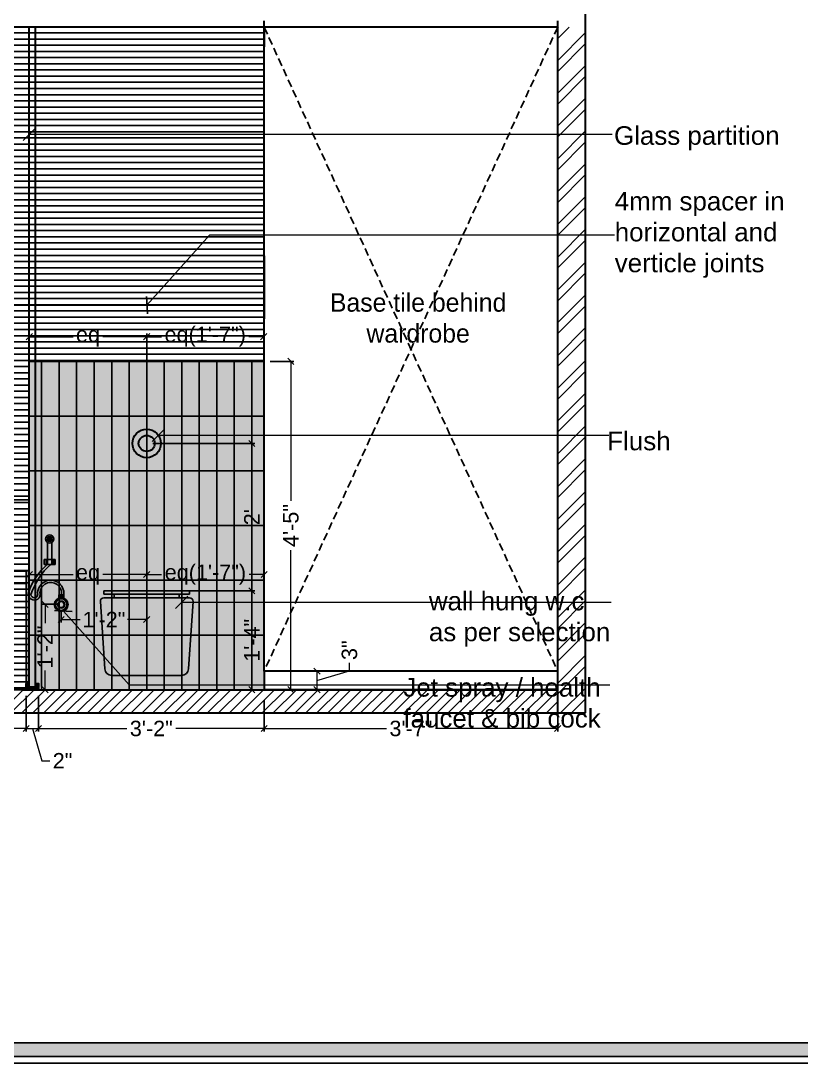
# Model space of a CAD drawing. Header units: millimetres. Extents: x 56222 to 3066687, y -650199 to -121287.
# Drawn here: x 149586.1 to 149712.4, y -182696.7 to -182528.1 of the extents above; entities that cross this region are included whole.
import ezdxf

# ---------------------------------------------------------------- set-up
doc = ezdxf.new("R2010")
doc.units = ezdxf.units.MM
doc.header["$MEASUREMENT"] = 0
doc.header["$PDMODE"] = 35
doc.linetypes.add('DASHED2', pattern=[0.375, 0.25, -0.125])
doc.layers.get('Defpoints').update_dxf_attribs({"color": 220})
for name, color, linetype, lineweight in [('dim05', 1, 'Continuous', 13), ('ELEC.', 5, 'Continuous', 20), ('FUR', 250, 'Continuous', 0), ('FURNITURE', 32, 'Continuous', 9), ('HACHA', 253, 'Continuous', 5), ('LABALLING', 1, 'Continuous', 25), ('NAME PLATE', 7, 'Continuous', 25), ('wall', 7, 'Continuous', 30), ('XX~SLAB ( BEAM )~ ( DIM )', 7, 'Continuous', 9)]:
    doc.layers.add(name, color=color, linetype=linetype, lineweight=lineweight)
doc.layers.add('hatch', color=253, linetype='Continuous', lineweight=0, transparency=0.4)
doc.layers.add('SANIT', color=232, linetype='Continuous')
doc.styles.add('Aerial', font='arial.ttf')
doc.styles.add('Arial', font='arial.ttf')
doc.styles.add('DATE', font='swissc.ttf', dxfattribs={"height": 6.75})
doc.styles.get("Standard").update_dxf_attribs({"font": 'arial.ttf', "height": 6})
doc.dimstyles.new('ISO-25', dxfattribs={"dimtxt": 2.5, "dimasz": 1, "dimexe": 0.5, "dimexo": 1, "dimtad": 0, "dimdec": 1, "dimlunit": 4, "dimtxsty": 'Standard', "dimblk": 'OBLIQUE', "dimcen": 2.5, "dimclrd": 1, "dimclre": 1, "dimclrt": 5, "dimadec": 0, "dimazin": 0, "dimtfac": 1, "dimtdec": 1, "dimtmove": 0, "dimatfit": 3, "dimfxl": 1, "dimlwd": -1, "dimarcsym": 0})
doc.dimstyles.new('NEW ', dxfattribs={"dimtxt": 3, "dimasz": 2, "dimexe": 1, "dimexo": 1, "dimgap": 0.089996, "dimtad": 0, "dimtoh": 1, "dimzin": 3, "dimdsep": 46, "dimlunit": 4, "dimtxsty": 'Aerial', "dimblk": 'OBLIQUE', "dimcen": 0.089996, "dimdle": 1, "dimclrd": 252, "dimclre": 252, "dimclrt": 7, "dimadec": 0, "dimazin": 1, "dimtfac": 1, "dimtdec": 0, "dimtofl": 0, "dimtmove": 1, "dimatfit": 3, "dimldrblk": 'OBLIQUE', "dimfxl": 1, "dimtolj": 1, "dimtzin": 0, "dimlwd": 5, "dimlwe": 5, "dimarcsym": 0})
pattern_1 = [(0, (-4547.0359, -187.0168), (0, 1), [])]

# ---------------------------------------------------------------- blocks, each defined once
blk = doc.blocks.new('sda sdasd')
at = {"ltscale": 0.25, "true_color": 0xffffff}
h = blk.add_hatch(color=7, dxfattribs=at)
h.dxf.hatch_style = 1
h.paths.add_polyline_path([(46521.76, -32072.17, 0.433848), (46521.2, -32071.58), (46507.32, -32071.58, 0.433848), (46506.76, -32072.17), (46507.49, -32083.1, 0.394848), (46508.6, -32084.15), (46519.92, -32084.15, 0.394848), (46521.03, -32083.1)])
h.paths.add_polyline_path([(46521.2, -32070.46), (46507.32, -32070.46), (46507.32, -32071.02), (46521.2, -32071.02)])
h.paths.add_polyline_path([(46519.53, -32071.02), (46508.99, -32071.02), (46508.99, -32071.58), (46519.53, -32071.58)])
at = {"layer": 'SANIT'}
for p, q in [((46507.32, -32070.46), (46507.32, -32071.02)), ((46507.32, -32070.46), (46521.2, -32070.46)), ((46507.32, -32071.02), (46521.2, -32071.02)), ((46507.32, -32071.58), (46521.2, -32071.58)), ((46508.99, -32071.02), (46508.99, -32071.58)), ((46519.53, -32071.02), (46519.53, -32071.58)), ((46521.2, -32070.46), (46521.2, -32071.02)), ((46506.76, -32072.17), (46507.49, -32083.1)), ((46521.76, -32072.17), (46521.03, -32083.1)), ((46508.6, -32084.15), (46519.92, -32084.15))]:
    blk.add_line(p, q, dxfattribs=at)
for centre, radius, start, end in [((46507.32, -32072.14), 0.558, 90, 183.8141), ((46521.2, -32072.14), 0.558, 356.1859, 90), ((46508.6, -32083.03), 1.12, 183.8141, 270), ((46519.92, -32083.03), 1.12, 270, 356.1859)]:
    blk.add_arc(centre, radius, start, end, dxfattribs=at)
blk = doc.blocks.new('_Oblique')
at = {"layer": 'wall', "color": 0, "lineweight": -2}
blk.add_line((-0.5, -0.5), (0.5, 0.5), dxfattribs=at)
blk = doc.blocks.new('*D678')
at = {"layer": 'Defpoints', "color": 0, "lineweight": 25, "transparency": 16777216}
for p in [(149612.14, -182620.32), (149612.82, -182636.32), (149623.48, -182636.32)]:
    blk.add_point(p, dxfattribs=at)
at = {"layer": 'dim05', "color": 1, "linetype": 'Continuous', "lineweight": -2, "transparency": 16777216}
for p, q in [((149613.14, -182620.32), (149623.98, -182620.32)), ((149613.82, -182636.32), (149623.98, -182636.32))]:
    blk.add_line(p, q, dxfattribs=at)
at = {"layer": 'dim05', "color": 1, "linetype": 'Continuous', "transparency": 16777216}
for p, q in [((149623.48, -182620.32), (149623.48, -182624.49)), ((149623.48, -182636.32), (149623.48, -182632.15))]:
    blk.add_line(p, q, dxfattribs=at)
at = {"layer": 'dim05', "color": 1, "transparency": 16777216}
for p, rotation in [((149623.48, -182620.32), 90), ((149623.48, -182636.32), 270)]:
    blk.add_blockref('_Oblique', p, dxfattribs=dict(at, rotation=rotation))
at = {"layer": 'dim05', "color": 5, "lineweight": 25, "transparency": 16777216, "insert": (149623.48, -182628.32), "char_height": 2.5, "attachment_point": 5, "rotation": 90, "style": 'Arial'}
blk.add_mtext('1\'-4"', dxfattribs=at)
blk = doc.blocks.new('*D679')
at = {"layer": 'Defpoints', "color": 0, "lineweight": 25, "transparency": 16777216}
for p in [(149606.47, -182596.46), (149623.48, -182596.46), (149610.17, -182620.32, 0)]:
    blk.add_point(p, dxfattribs=at)
at = {"layer": 'dim05', "color": 1, "linetype": 'Continuous', "lineweight": -2, "transparency": 16777216}
for p, q in [((149607.47, -182596.46), (149623.98, -182596.46)), ((149611.17, -182620.32), (149623.98, -182620.32))]:
    blk.add_line(p, q, dxfattribs=at)
at = {"layer": 'dim05', "color": 1, "linetype": 'Continuous', "transparency": 16777216}
for p, q in [((149623.48, -182596.46), (149623.48, -182606.59)), ((149623.48, -182620.32), (149623.48, -182610.18))]:
    blk.add_line(p, q, dxfattribs=at)
at = {"layer": 'dim05', "color": 1, "transparency": 16777216}
for p, rotation in [((149623.48, -182596.46), 90), ((149623.48, -182620.32), 270)]:
    blk.add_blockref('_Oblique', p, dxfattribs=dict(at, rotation=rotation))
at = {"layer": 'dim05', "color": 5, "lineweight": 25, "transparency": 16777216, "insert": (149623.48, -182608.39), "char_height": 2.5, "attachment_point": 5, "rotation": 90, "style": 'Arial'}
blk.add_mtext("2'", dxfattribs=at)
blk = doc.blocks.new('HANDSPRAY')
at = {"layer": 'SANIT'}
h = blk.add_hatch(dxfattribs=at)
h.set_pattern_fill('DOTS', color=256, scale=100, angle=270, style=0)
h.set_pattern_definition([(90, (24140.49514, 35168.0262), (0.2395833333, 0.1197916667), [0, -0.2395833333])])
h.paths.add_polyline_path([(20863.85, 3019.23, -1), (20863.05, 3019.23, -1)])
for p, q in [((20863.11, 3015.12), (20863.11, 3018.66)), ((20863.79, 3015.12), (20863.79, 3018.66)), ((20862.56, 3015.89), (20862.86, 3015.89)), ((20862.56, 3015.89), (20862.56, 3015.12)), ((20862.56, 3015.12), (20864.33, 3015.12)), ((20862.86, 3015.89), (20862.86, 3015.12)), ((20864.04, 3015.89), (20864.33, 3015.89)), ((20864.04, 3015.89), (20864.04, 3015.12)), ((20864.33, 3015.89), (20864.33, 3015.12)), ((20864.94, 3010.18), (20865.73, 3010.18)), ((20864.94, 3009.63), (20864.94, 3010.18)), ((20865.05, 3010.18), (20865.05, 3009.68)), ((20865.17, 3009.53), (20865.17, 3009.52)), ((20865.21, 3010.18), (20865.21, 3009.71)), ((20865.47, 3010.18), (20865.47, 3009.7)), ((20865.5, 3009.53), (20865.5, 3009.51)), ((20865.63, 3010.18), (20865.63, 3009.66)), ((20865.73, 3009.63), (20865.73, 3010.18))]:
    blk.add_line(p, q, dxfattribs=at)
blk.add_lwpolyline([(20862.86, 3015.89), (20864.33, 3015.89)], dxfattribs=at)
for centre, radius in [((20863.45, 3019.23), 0.663), ((20863.45, 3019.23), 0.398), ((20865.31, 3008.61), 1.11), ((20865.31, 3008.61), 0.929), ((20865.31, 3008.61), 0.575), ((20865.31, 3008.61), 0.486)]:
    blk.add_circle(centre, radius, dxfattribs=at)
for centre, radius, start, end in [((20869.69, 3007.47), 10.13, 130.9639, 162.7048), ((20871.18, 3006.67), 11.34, 131.8666, 161.6382), ((20863.62, 3010.44), 2.12, 353.1553, 184.7321), ((20863.62, 3010.44), 1.75, 353.1553, 176.3727), ((20860.95, 3010.28), 0.955, 168.0925, 16.222), ((20860.96, 3010.27), 0.543, 182.6562, 359.3006)]:
    blk.add_arc(centre, radius, start, end, dxfattribs=at)
blk = doc.blocks.new('*D680')
at = {"layer": 'Defpoints', "color": 0, "lineweight": 25, "transparency": 16777216}
for p in [(149587.47, -182617.68), (149587.47, -182620.32), (149606.47, -182620.32, 0)]:
    blk.add_point(p, dxfattribs=at)
at = {"layer": 'dim05', "color": 1, "linetype": 'Continuous', "lineweight": -2, "transparency": 16777216}
for p, q in [((149587.47, -182619.32), (149587.47, -182617.18)), ((149606.47, -182619.32), (149606.47, -182617.18))]:
    blk.add_line(p, q, dxfattribs=at)
at = {"layer": 'dim05', "color": 1, "linetype": 'Continuous', "transparency": 16777216}
for p, q in [((149587.47, -182617.68), (149594.59, -182617.68)), ((149606.47, -182617.68), (149599.35, -182617.68))]:
    blk.add_line(p, q, dxfattribs=at)
at = {"layer": 'dim05', "color": 1, "transparency": 16777216, "rotation": 180}
blk.add_blockref('_Oblique', (149587.47, -182617.68), dxfattribs=at)
at = {"layer": 'dim05', "color": 1, "transparency": 16777216}
blk.add_blockref('_Oblique', (149606.47, -182617.68), dxfattribs=at)
at = {"layer": 'dim05', "color": 5, "lineweight": 25, "transparency": 16777216, "insert": (149596.97, -182617.68), "char_height": 2.5, "attachment_point": 5, "style": 'Arial'}
blk.add_mtext('eq', dxfattribs=at)
blk = doc.blocks.new('*D681')
at = {"layer": 'Defpoints', "color": 0, "lineweight": 25, "transparency": 16777216}
for p in [(149625.47, -182617.68), (149606.47, -182620.32, 0), (149625.47, -182620.32)]:
    blk.add_point(p, dxfattribs=at)
at = {"layer": 'dim05', "color": 1, "linetype": 'Continuous', "lineweight": -2, "transparency": 16777216}
for p, q in [((149606.47, -182619.32), (149606.47, -182617.18)), ((149625.47, -182619.32), (149625.47, -182617.18))]:
    blk.add_line(p, q, dxfattribs=at)
at = {"layer": 'dim05', "color": 1, "linetype": 'Continuous', "transparency": 16777216}
for p, q in [((149606.47, -182617.68), (149608.89, -182617.68)), ((149625.47, -182617.68), (149623.05, -182617.68))]:
    blk.add_line(p, q, dxfattribs=at)
at = {"layer": 'dim05', "color": 1, "transparency": 16777216, "rotation": 180}
blk.add_blockref('_Oblique', (149606.47, -182617.68), dxfattribs=at)
at = {"layer": 'dim05', "color": 1, "transparency": 16777216}
blk.add_blockref('_Oblique', (149625.47, -182617.68), dxfattribs=at)
at = {"layer": 'dim05', "color": 5, "lineweight": 25, "transparency": 16777216, "insert": (149615.97, -182617.68), "char_height": 2.5, "attachment_point": 5, "style": 'Arial'}
blk.add_mtext('eq(1\'-7")', dxfattribs=at)
blk = doc.blocks.new('*D682')
at = {"layer": 'Defpoints', "color": 0, "lineweight": 25, "transparency": 16777216}
for p in [(149625.47, -182583.17), (149625.47, -182636.32), (149629.8, -182636.32)]:
    blk.add_point(p, dxfattribs=at)
at = {"layer": 'dim05', "color": 1, "linetype": 'Continuous', "lineweight": -2, "transparency": 16777216}
for p, q in [((149626.47, -182583.17), (149630.3, -182583.17)), ((149626.47, -182636.32), (149630.3, -182636.32))]:
    blk.add_line(p, q, dxfattribs=at)
at = {"layer": 'dim05', "color": 1, "linetype": 'Continuous', "transparency": 16777216}
for p, q in [((149629.8, -182583.17), (149629.8, -182605.74)), ((149629.8, -182636.32), (149629.8, -182613.74))]:
    blk.add_line(p, q, dxfattribs=at)
at = {"layer": 'dim05', "color": 1, "transparency": 16777216}
for p, rotation in [((149629.8, -182583.17), 90), ((149629.8, -182636.32), 270)]:
    blk.add_blockref('_Oblique', p, dxfattribs=dict(at, rotation=rotation))
at = {"layer": 'dim05', "color": 5, "lineweight": 25, "transparency": 16777216, "insert": (149629.8, -182609.74), "char_height": 2.5, "attachment_point": 5, "rotation": 90, "style": 'Arial'}
blk.add_mtext('4\'-5"', dxfattribs=at)
blk = doc.blocks.new('*D685')
at = {"layer": 'Defpoints', "color": 0, "lineweight": 25, "transparency": 16777216}
for p in [(149588.97, -182636.32), (149625.47, -182637.07), (149625.47, -182642.6)]:
    blk.add_point(p, dxfattribs=at)
at = {"layer": 'dim05', "color": 1, "linetype": 'Continuous', "lineweight": -2, "transparency": 16777216}
for p, q in [((149588.97, -182637.32), (149588.97, -182643.1)), ((149625.47, -182638.07), (149625.47, -182643.1))]:
    blk.add_line(p, q, dxfattribs=at)
at = {"layer": 'dim05', "color": 1, "linetype": 'Continuous', "transparency": 16777216}
for p, q in [((149588.97, -182642.6), (149603.27, -182642.6)), ((149625.47, -182642.6), (149611.17, -182642.6))]:
    blk.add_line(p, q, dxfattribs=at)
at = {"layer": 'dim05', "color": 1, "transparency": 16777216, "rotation": 180}
blk.add_blockref('_Oblique', (149588.97, -182642.6), dxfattribs=at)
at = {"layer": 'dim05', "color": 1, "transparency": 16777216}
blk.add_blockref('_Oblique', (149625.47, -182642.6), dxfattribs=at)
at = {"layer": 'dim05', "color": 5, "lineweight": 25, "transparency": 16777216, "insert": (149607.22, -182642.6), "char_height": 2.5, "attachment_point": 5, "style": 'Arial'}
blk.add_mtext('3\'-2"', dxfattribs=at)
blk = doc.blocks.new('*D686')
at = {"layer": 'Defpoints', "color": 0, "lineweight": 25, "transparency": 16777216}
for p in [(149625.47, -182637.07), (149672.97, -182637.07), (149672.97, -182642.6)]:
    blk.add_point(p, dxfattribs=at)
at = {"layer": 'dim05', "color": 1, "linetype": 'Continuous', "lineweight": -2, "transparency": 16777216}
for p, q in [((149625.47, -182638.07), (149625.47, -182643.1)), ((149672.97, -182638.07), (149672.97, -182643.1))]:
    blk.add_line(p, q, dxfattribs=at)
at = {"layer": 'dim05', "color": 1, "linetype": 'Continuous', "transparency": 16777216}
for p, q in [((149625.47, -182642.6), (149645.27, -182642.6)), ((149672.97, -182642.6), (149653.17, -182642.6))]:
    blk.add_line(p, q, dxfattribs=at)
at = {"layer": 'dim05', "color": 1, "transparency": 16777216, "rotation": 180}
blk.add_blockref('_Oblique', (149625.47, -182642.6), dxfattribs=at)
at = {"layer": 'dim05', "color": 1, "transparency": 16777216}
blk.add_blockref('_Oblique', (149672.97, -182642.6), dxfattribs=at)
at = {"layer": 'dim05', "color": 5, "lineweight": 25, "transparency": 16777216, "insert": (149649.22, -182642.6), "char_height": 2.5, "attachment_point": 5, "style": 'Arial'}
blk.add_mtext('3\'-7"', dxfattribs=at)
blk = doc.blocks.new('*D691')
at = {"layer": 'Defpoints', "color": 0, "lineweight": 25, "transparency": 16777216}
for p in [(149606.47, -182579.18), (149587.47, -182583.17), (149606.47, -182596.46)]:
    blk.add_point(p, dxfattribs=at)
at = {"layer": 'dim05', "color": 1, "linetype": 'Continuous', "lineweight": -2, "transparency": 16777216}
for p, q in [((149587.47, -182582.17), (149587.47, -182578.68)), ((149606.47, -182595.46), (149606.47, -182578.68))]:
    blk.add_line(p, q, dxfattribs=at)
at = {"layer": 'dim05', "color": 1, "linetype": 'Continuous', "transparency": 16777216}
for p, q in [((149587.47, -182579.18), (149594.59, -182579.18)), ((149606.47, -182579.18), (149599.35, -182579.18))]:
    blk.add_line(p, q, dxfattribs=at)
at = {"layer": 'dim05', "color": 1, "transparency": 16777216, "rotation": 180}
blk.add_blockref('_Oblique', (149587.47, -182579.18), dxfattribs=at)
at = {"layer": 'dim05', "color": 1, "transparency": 16777216}
blk.add_blockref('_Oblique', (149606.47, -182579.18), dxfattribs=at)
at = {"layer": 'dim05', "color": 5, "lineweight": 25, "transparency": 16777216, "insert": (149596.97, -182579.18), "char_height": 2.5, "attachment_point": 5, "style": 'Arial'}
blk.add_mtext('eq', dxfattribs=at)
blk = doc.blocks.new('*D692')
at = {"layer": 'Defpoints', "color": 0, "lineweight": 25, "transparency": 16777216}
for p in [(149625.41, -182579.18), (149606.47, -182583.17), (149625.41, -182583.17)]:
    blk.add_point(p, dxfattribs=at)
at = {"layer": 'dim05', "color": 1, "linetype": 'Continuous', "lineweight": -2, "transparency": 16777216}
for p, q in [((149606.47, -182582.17), (149606.47, -182578.68)), ((149625.41, -182582.17), (149625.41, -182578.68))]:
    blk.add_line(p, q, dxfattribs=at)
at = {"layer": 'dim05', "color": 1, "linetype": 'Continuous', "transparency": 16777216}
for p, q in [((149606.47, -182579.18), (149608.86, -182579.18)), ((149625.41, -182579.18), (149623.02, -182579.18))]:
    blk.add_line(p, q, dxfattribs=at)
at = {"layer": 'dim05', "color": 1, "transparency": 16777216, "rotation": 180}
blk.add_blockref('_Oblique', (149606.47, -182579.18), dxfattribs=at)
at = {"layer": 'dim05', "color": 1, "transparency": 16777216}
blk.add_blockref('_Oblique', (149625.41, -182579.18), dxfattribs=at)
at = {"layer": 'dim05', "color": 5, "lineweight": 25, "transparency": 16777216, "insert": (149615.94, -182579.18), "char_height": 2.5, "attachment_point": 5, "style": 'Arial'}
blk.add_mtext('eq(1\'-7")', dxfattribs=at)
blk = doc.blocks.new('*D693')
at = {"layer": 'Defpoints', "color": 0, "lineweight": 25, "transparency": 16777216}
for p in [(149590.02, -182622.49), (149592.92, -182622.49), (149595.14, -182636.32)]:
    blk.add_point(p, dxfattribs=at)
at = {"layer": 'dim05', "color": 1, "linetype": 'Continuous', "lineweight": -2, "transparency": 16777216}
for p, q in [((149591.92, -182622.49), (149589.52, -182622.49)), ((149594.14, -182636.32), (149589.52, -182636.32))]:
    blk.add_line(p, q, dxfattribs=at)
at = {"layer": 'dim05', "color": 1, "linetype": 'Continuous', "transparency": 16777216}
for p, q in [((149590.02, -182622.49), (149590.02, -182625.57)), ((149590.02, -182636.32), (149590.02, -182633.23))]:
    blk.add_line(p, q, dxfattribs=at)
at = {"layer": 'dim05', "color": 1, "transparency": 16777216}
for p, rotation in [((149590.02, -182622.49), 90), ((149590.02, -182636.32), 270)]:
    blk.add_blockref('_Oblique', p, dxfattribs=dict(at, rotation=rotation))
at = {"layer": 'dim05', "color": 5, "lineweight": 25, "transparency": 16777216, "insert": (149590.02, -182629.4), "char_height": 2.5, "attachment_point": 5, "rotation": 90, "style": 'Arial'}
blk.add_mtext('1\'-2"', dxfattribs=at)
blk = doc.blocks.new('*D694')
at = {"layer": 'Defpoints', "color": 0, "lineweight": 25, "transparency": 16777216}
for p in [(149592.64, -182622.54), (149606.47, -182621.43), (149606.47, -182624.96)]:
    blk.add_point(p, dxfattribs=at)
at = {"layer": 'dim05', "color": 1, "linetype": 'Continuous', "lineweight": -2, "transparency": 16777216}
for p, q in [((149606.47, -182622.43), (149606.47, -182625.46)), ((149592.64, -182623.54), (149592.64, -182625.46))]:
    blk.add_line(p, q, dxfattribs=at)
at = {"layer": 'dim05', "color": 1, "linetype": 'Continuous', "transparency": 16777216}
for p, q in [((149592.64, -182624.96), (149595.72, -182624.96)), ((149606.47, -182624.96), (149603.38, -182624.96))]:
    blk.add_line(p, q, dxfattribs=at)
at = {"layer": 'dim05', "color": 1, "transparency": 16777216, "rotation": 180}
blk.add_blockref('_Oblique', (149592.64, -182624.96), dxfattribs=at)
at = {"layer": 'dim05', "color": 1, "transparency": 16777216}
blk.add_blockref('_Oblique', (149606.47, -182624.96), dxfattribs=at)
at = {"layer": 'dim05', "color": 5, "lineweight": 25, "transparency": 16777216, "insert": (149599.55, -182624.96), "char_height": 2.5, "attachment_point": 5, "style": 'Arial'}
blk.add_mtext('1\'-2"', dxfattribs=at)
blk = doc.blocks.new('*D705')
at = {"layer": 'Defpoints', "color": 0, "lineweight": 25, "transparency": 16777216}
for p in [(149631.83, -182633.32), (149631.83, -182636.32), (149634.02, -182636.32)]:
    blk.add_point(p, dxfattribs=at)
at = {"layer": 'dim05', "color": 1, "linetype": 'Continuous', "transparency": 16777216}
for p, q in [((149639.28, -182633.24), (149639.28, -182631.99)), ((149634.02, -182634.82), (149639.28, -182633.24)), ((149634.02, -182633.32), (149634.02, -182636.32))]:
    blk.add_line(p, q, dxfattribs=at)
at = {"layer": 'dim05', "color": 1, "linetype": 'Continuous', "lineweight": -2, "transparency": 16777216}
for p, q in [((149632.83, -182633.32), (149634.52, -182633.32)), ((149632.83, -182636.32), (149634.52, -182636.32))]:
    blk.add_line(p, q, dxfattribs=at)
at = {"layer": 'dim05', "color": 1, "transparency": 16777216}
for p, rotation in [((149634.02, -182633.32), 90), ((149634.02, -182636.32), 270)]:
    blk.add_blockref('_Oblique', p, dxfattribs=dict(at, rotation=rotation))
at = {"layer": 'dim05', "color": 5, "lineweight": 25, "transparency": 16777216, "insert": (149639.28, -182629.92), "char_height": 2.5, "attachment_point": 5, "rotation": 90, "style": 'Arial'}
blk.add_mtext('3"', dxfattribs=at)
blk = doc.blocks.new('*D750')
at = {"layer": 'Defpoints', "color": 0, "lineweight": 25, "transparency": 16777216}
for p in [(149586.97, -182636.32), (149588.97, -182636.32), (149588.97, -182642.6)]:
    blk.add_point(p, dxfattribs=at)
at = {"layer": 'dim05', "color": 1, "linetype": 'Continuous', "lineweight": -2, "transparency": 16777216}
for p, q in [((149586.97, -182637.32), (149586.97, -182643.1)), ((149588.97, -182637.32), (149588.97, -182643.1))]:
    blk.add_line(p, q, dxfattribs=at)
at = {"layer": 'dim05', "color": 1, "linetype": 'Continuous', "transparency": 16777216}
for p, q in [((149586.97, -182642.6), (149588.97, -182642.6)), ((149587.97, -182642.6), (149589.53, -182647.81)), ((149589.53, -182647.81), (149590.78, -182647.81))]:
    blk.add_line(p, q, dxfattribs=at)
at = {"layer": 'dim05', "color": 1, "transparency": 16777216, "rotation": 180}
blk.add_blockref('_Oblique', (149586.97, -182642.6), dxfattribs=at)
at = {"layer": 'dim05', "color": 1, "transparency": 16777216}
blk.add_blockref('_Oblique', (149588.97, -182642.6), dxfattribs=at)
at = {"layer": 'dim05', "color": 5, "lineweight": 25, "transparency": 16777216, "insert": (149592.86, -182647.81), "char_height": 2.5, "attachment_point": 5, "style": 'Arial'}
blk.add_mtext('2"', dxfattribs=at)
blk = doc.blocks.new('*D752')
at = {"layer": 'Defpoints', "color": 0, "lineweight": 25, "transparency": 16777216}
for p in [(149586.97, -182636.32), (149545.47, -182640.07), (149586.97, -182642.6)]:
    blk.add_point(p, dxfattribs=at)
at = {"layer": 'dim05', "color": 1, "linetype": 'Continuous', "lineweight": -2, "transparency": 16777216}
for p, q in [((149586.97, -182637.32), (149586.97, -182643.1)), ((149545.47, -182641.07), (149545.47, -182643.1))]:
    blk.add_line(p, q, dxfattribs=at)
at = {"layer": 'dim05', "color": 1, "linetype": 'Continuous', "transparency": 16777216}
for p, q in [((149545.47, -182642.6), (149562.27, -182642.6)), ((149586.97, -182642.6), (149570.17, -182642.6))]:
    blk.add_line(p, q, dxfattribs=at)
at = {"layer": 'dim05', "color": 1, "transparency": 16777216, "rotation": 180}
blk.add_blockref('_Oblique', (149545.47, -182642.6), dxfattribs=at)
at = {"layer": 'dim05', "color": 1, "transparency": 16777216}
blk.add_blockref('_Oblique', (149586.97, -182642.6), dxfattribs=at)
at = {"layer": 'dim05', "color": 5, "lineweight": 25, "transparency": 16777216, "insert": (149566.22, -182642.6), "char_height": 2.5, "attachment_point": 5, "style": 'Arial'}
blk.add_mtext('3\'-5"', dxfattribs=at)

msp = doc.modelspace()

# ---------------------------------------------------------------- hatches: boundary and pattern name
at = {"layer": 'hatch', "ltscale": 10}
h = msp.add_hatch(dxfattribs=at)
h.set_pattern_fill('ANSI32', color=256, scale=10, style=0)
h.set_pattern_definition([(45, (4314.1245, -4450.3063), (-2.65165043, 2.65165043), []), (45, (4315.8923, -4450.3063), (-2.65165043, 2.65165043), [])])
h.paths.add_polyline_path([(149540.972, -182640.067), (149545.472, -182640.067), (149545.472, -182516.067), (149540.972, -182516.067)])
h.paths.add_polyline_path([(149672.972, -182640.067), (149677.472, -182640.067), (149677.472, -182529.067), (149672.972, -182529.067)])
at = {"layer": 'hatch', "linetype": 'DASHED2', "lineweight": 25}
h = msp.add_hatch(dxfattribs=at)
h.set_pattern_fill('ANSI31', color=256, scale=10)
h.set_pattern_definition([(45, (-4547.0359, -187.0168), (-0.8838834765, 0.8838834765), [])])
h.paths.add_polyline_path([(149672.972, -182640.067), (149672.972, -182636.317), (149625.472, -182636.317), (149586.472, -182636.317), (149545.472, -182636.317), (149545.472, -182640.067)])
h.paths.add_polyline_path([(149572.525, -182636.317), (149585.948, -182636.317)], flags=16)
at = {"layer": 'NAME PLATE', "true_color": 0xd39e00}
h = msp.add_hatch(color=42, dxfattribs=at)
h.paths.add_polyline_path([(149514.097, -182475.633), (149514.097, -182695.653), (149826.68, -182695.653), (149826.68, -182475.633)])
h.paths.add_polyline_path([(149516.291, -182477.827), (149824.486, -182477.827), (149824.486, -182693.459), (149516.291, -182693.459)], flags=16)
at = {"layer": 'XX~SLAB ( BEAM )~ ( DIM )', "linetype": 'DASHED2', "lineweight": 25, "true_color": 0xdeceba, "transparency": 33554493}
h = msp.add_hatch(dxfattribs=at)
h.set_pattern_fill('_USER', color=254, pattern_type=0)
h.set_pattern_definition(pattern_1)
h.paths.add_polyline_path([(149587.47, -182619.067), (149545.472, -182619.067), (149545.472, -182636.317), (149587.47, -182636.317)])
h.paths.add_polyline_path([(149587.472, -182617.067), (149545.472, -182617.067), (149545.472, -182619.067), (149587.472, -182619.067)])
h.paths.add_polyline_path([(149587.472, -182583.169), (149587.472, -182574.075), (149545.472, -182574.075), (149545.472, -182605.571), (149587.472, -182605.571), (149587.472, -182600.885), (149587.472, -182592.027)])
h.paths.add_polyline_path([(149587.472, -182542.016), (149545.472, -182542.024), (149545.472, -182574.075), (149587.472, -182574.075)])
h.paths.add_polyline_path([(149587.472, -182529.067), (149545.472, -182529.067), (149545.476, -182542.024), (149587.472, -182542.016)])
h.paths.add_polyline_path([(149625.472, -182529.067), (149625.472, -182529.067), (149587.472, -182529.067), (149587.472, -182542.016), (149625.411, -182542.016)])
h.paths.add_polyline_path([(149625.411, -182542.016), (149587.472, -182542.016), (149587.472, -182574.075), (149625.533, -182574.075)])
h.paths.add_polyline_path([(149625.533, -182574.075), (149587.472, -182574.075), (149587.472, -182583.169), (149625.411, -182583.169)])
at = {"layer": 'XX~SLAB ( BEAM )~ ( DIM )', "linetype": 'DASHED2', "lineweight": 25, "true_color": 0x7d5120, "transparency": 33554562}
h = msp.add_hatch(dxfattribs=at)
h.set_pattern_fill('ANGLE', color=27)
h.set_pattern_definition([(0, (-3832.2706, -794.5172), (0, 0.275), [0.2, -0.075]), (90, (-3832.2706, -794.5172), (-0.275, 2e-17), [0.2, -0.075])])
h.paths.add_polyline_path([(149625.472, -182627.459), (149623.476, -182627.459), (149623.476, -182636.317), (149625.472, -182636.317)])
h.paths.add_polyline_path([(149623.476, -182627.459), (149620.642, -182627.459), (149620.642, -182636.317), (149623.476, -182636.317)])
h.paths.add_polyline_path([(149620.642, -182627.459), (149617.808, -182627.459), (149617.808, -182636.317), (149620.642, -182636.317)])
h.paths.add_polyline_path([(149617.808, -182627.459), (149614.974, -182627.459), (149614.974, -182636.317), (149617.808, -182636.317)])
h.paths.add_polyline_path([(149614.974, -182627.459), (149612.14, -182627.459), (149612.14, -182636.317), (149614.974, -182636.317)])
h.paths.add_polyline_path([(149612.14, -182627.459), (149609.306, -182627.459), (149609.306, -182636.317), (149612.14, -182636.317)])
h.paths.add_polyline_path([(149609.306, -182627.459), (149606.472, -182627.459), (149606.472, -182636.317), (149609.306, -182636.317)])
h.paths.add_polyline_path([(149606.472, -182627.459), (149603.638, -182627.459), (149603.638, -182636.317), (149606.472, -182636.317)])
h.paths.add_polyline_path([(149603.638, -182627.459), (149600.804, -182627.459), (149600.804, -182636.317), (149603.638, -182636.317)])
h.paths.add_polyline_path([(149600.804, -182627.459), (149597.97, -182627.459), (149597.97, -182636.317), (149600.804, -182636.317)])
h.paths.add_polyline_path([(149597.97, -182627.459), (149595.136, -182627.459), (149595.136, -182636.317), (149597.97, -182636.317)])
h.paths.add_polyline_path([(149595.136, -182627.459), (149592.302, -182627.459), (149592.302, -182636.317), (149595.136, -182636.317)])
h.paths.add_polyline_path([(149592.302, -182627.459), (149589.468, -182627.459), (149589.468, -182636.317), (149592.302, -182636.317)])
h.paths.add_polyline_path([(149589.468, -182627.459), (149587.472, -182627.459), (149587.472, -182635.821), (149589.468, -182635.821)])
h.paths.add_polyline_path([(149625.472, -182618.601), (149623.476, -182618.601), (149623.476, -182627.459), (149625.472, -182627.459)])
h.paths.add_polyline_path([(149623.476, -182618.601), (149620.642, -182618.601), (149620.642, -182627.459), (149623.476, -182627.459)])
h.paths.add_polyline_path([(149620.642, -182618.601), (149617.808, -182618.601), (149617.808, -182627.459), (149620.642, -182627.459)])
h.paths.add_polyline_path([(149617.808, -182618.601), (149614.974, -182618.601), (149614.974, -182627.459), (149617.808, -182627.459)])
h.paths.add_polyline_path([(149614.974, -182618.601), (149612.14, -182618.601), (149612.14, -182627.459), (149614.974, -182627.459)])
h.paths.add_polyline_path([(149612.14, -182618.601), (149609.306, -182618.601), (149609.306, -182627.459), (149612.14, -182627.459)])
h.paths.add_polyline_path([(149609.306, -182618.601), (149606.472, -182618.601), (149606.472, -182627.459), (149609.306, -182627.459)])
h.paths.add_polyline_path([(149606.472, -182618.601), (149603.638, -182618.601), (149603.638, -182627.459), (149606.472, -182627.459)])
h.paths.add_polyline_path([(149603.638, -182618.601), (149600.804, -182618.601), (149600.804, -182627.459), (149603.638, -182627.459)])
h.paths.add_polyline_path([(149600.804, -182618.601), (149597.97, -182618.601), (149597.97, -182627.459), (149600.804, -182627.459)])
h.paths.add_polyline_path([(149597.97, -182618.601), (149595.136, -182618.601), (149595.136, -182627.459), (149597.97, -182627.459)])
h.paths.add_polyline_path([(149595.136, -182618.601), (149592.302, -182618.601), (149592.302, -182627.459), (149595.136, -182627.459)])
h.paths.add_polyline_path([(149592.302, -182618.601), (149589.468, -182618.601), (149589.468, -182627.459), (149592.302, -182627.459)])
h.paths.add_polyline_path([(149589.468, -182618.601), (149587.472, -182618.601), (149587.472, -182627.459), (149589.468, -182627.459)])
h.paths.add_polyline_path([(149625.472, -182609.743), (149623.476, -182609.743), (149623.476, -182618.601), (149625.472, -182618.601)])
h.paths.add_polyline_path([(149623.476, -182609.743), (149620.642, -182609.743), (149620.642, -182618.601), (149623.476, -182618.601)])
h.paths.add_polyline_path([(149620.642, -182609.743), (149617.808, -182609.743), (149617.808, -182618.601), (149620.642, -182618.601)])
h.paths.add_polyline_path([(149617.808, -182609.743), (149614.974, -182609.743), (149614.974, -182618.601), (149617.808, -182618.601)])
h.paths.add_polyline_path([(149614.974, -182609.743), (149612.14, -182609.743), (149612.14, -182618.601), (149614.974, -182618.601)])
h.paths.add_polyline_path([(149612.14, -182609.743), (149609.306, -182609.743), (149609.306, -182618.601), (149612.14, -182618.601)])
h.paths.add_polyline_path([(149609.306, -182609.743), (149606.472, -182609.743), (149606.472, -182618.601), (149609.306, -182618.601)])
h.paths.add_polyline_path([(149606.472, -182609.743), (149603.638, -182609.743), (149603.638, -182618.601), (149606.472, -182618.601)])
h.paths.add_polyline_path([(149603.638, -182609.743), (149600.804, -182609.743), (149600.804, -182618.601), (149603.638, -182618.601)])
h.paths.add_polyline_path([(149600.804, -182609.743), (149597.97, -182609.743), (149597.97, -182618.601), (149600.804, -182618.601)])
h.paths.add_polyline_path([(149597.97, -182609.743), (149595.136, -182609.743), (149595.136, -182618.601), (149597.97, -182618.601)])
h.paths.add_polyline_path([(149595.136, -182609.743), (149592.302, -182609.743), (149592.302, -182618.601), (149595.136, -182618.601)])
h.paths.add_polyline_path([(149592.302, -182609.743), (149589.468, -182609.743), (149589.468, -182618.601), (149592.302, -182618.601)])
h.paths.add_polyline_path([(149589.468, -182609.743), (149587.472, -182609.743), (149587.472, -182618.601), (149589.468, -182618.601)])
h.paths.add_polyline_path([(149625.472, -182600.885), (149623.476, -182600.885), (149623.476, -182609.743), (149625.472, -182609.743)])
h.paths.add_polyline_path([(149623.476, -182600.885), (149620.642, -182600.885), (149620.642, -182609.743), (149623.476, -182609.743)])
h.paths.add_polyline_path([(149620.642, -182600.885), (149617.808, -182600.885), (149617.808, -182609.743), (149620.642, -182609.743)])
h.paths.add_polyline_path([(149617.808, -182600.885), (149614.974, -182600.885), (149614.974, -182609.743), (149617.808, -182609.743)])
h.paths.add_polyline_path([(149614.974, -182600.885), (149612.14, -182600.885), (149612.14, -182609.743), (149614.974, -182609.743)])
h.paths.add_polyline_path([(149612.14, -182600.885), (149609.306, -182600.885), (149609.306, -182609.743), (149612.14, -182609.743)])
h.paths.add_polyline_path([(149609.306, -182600.885), (149606.472, -182600.885), (149606.472, -182609.743), (149609.306, -182609.743)])
h.paths.add_polyline_path([(149606.472, -182600.885), (149603.638, -182600.885), (149603.638, -182609.743), (149606.472, -182609.743)])
h.paths.add_polyline_path([(149603.638, -182600.885), (149600.804, -182600.885), (149600.804, -182609.743), (149603.638, -182609.743)])
h.paths.add_polyline_path([(149600.804, -182600.885), (149597.97, -182600.885), (149597.97, -182609.743), (149600.804, -182609.743)])
h.paths.add_polyline_path([(149597.97, -182600.885), (149595.136, -182600.885), (149595.136, -182609.743), (149597.97, -182609.743)])
h.paths.add_polyline_path([(149595.136, -182600.885), (149592.302, -182600.885), (149592.302, -182609.743), (149595.136, -182609.743)])
h.paths.add_polyline_path([(149592.302, -182600.885), (149589.468, -182600.885), (149589.468, -182609.743), (149592.302, -182609.743)])
h.paths.add_polyline_path([(149589.468, -182600.885), (149587.472, -182600.885), (149587.472, -182609.743), (149589.468, -182609.743)])
h.paths.add_polyline_path([(149625.472, -182592.027), (149623.476, -182592.027), (149623.476, -182600.885), (149625.472, -182600.885)])
h.paths.add_polyline_path([(149625.472, -182583.169), (149623.476, -182583.169), (149623.476, -182592.027), (149625.472, -182592.027)])
h.paths.add_polyline_path([(149623.476, -182592.027), (149620.642, -182592.027), (149620.642, -182600.885), (149623.476, -182600.885)])
h.paths.add_polyline_path([(149623.476, -182583.169), (149620.642, -182583.169), (149620.642, -182592.027), (149623.476, -182592.027)])
h.paths.add_polyline_path([(149620.642, -182592.027), (149617.808, -182592.027), (149617.808, -182600.885), (149620.642, -182600.885)])
h.paths.add_polyline_path([(149620.642, -182583.169), (149617.808, -182583.169), (149617.808, -182592.027), (149620.642, -182592.027)])
h.paths.add_polyline_path([(149617.808, -182592.027), (149614.974, -182592.027), (149614.974, -182600.885), (149617.808, -182600.885)])
h.paths.add_polyline_path([(149617.808, -182583.169), (149614.974, -182583.169), (149614.974, -182592.027), (149617.808, -182592.027)])
h.paths.add_polyline_path([(149614.974, -182592.027), (149612.14, -182592.027), (149612.14, -182600.885), (149614.974, -182600.885)])
h.paths.add_polyline_path([(149614.974, -182583.169), (149612.14, -182583.169), (149612.14, -182592.027), (149614.974, -182592.027)])
h.paths.add_polyline_path([(149612.14, -182592.027), (149609.306, -182592.027), (149609.306, -182600.885), (149612.14, -182600.885)])
h.paths.add_polyline_path([(149612.14, -182583.169), (149609.306, -182583.169), (149609.306, -182592.027), (149612.14, -182592.027)])
h.paths.add_polyline_path([(149609.306, -182592.027), (149606.472, -182592.027), (149606.472, -182600.885), (149609.306, -182600.885)])
h.paths.add_polyline_path([(149609.306, -182583.169), (149606.472, -182583.169), (149606.472, -182592.027), (149609.306, -182592.027)])
h.paths.add_polyline_path([(149606.472, -182583.169), (149603.638, -182583.169), (149603.638, -182592.027), (149606.472, -182592.027)])
h.paths.add_polyline_path([(149606.472, -182592.027), (149603.638, -182592.027), (149603.638, -182600.885), (149606.472, -182600.885)])
h.paths.add_polyline_path([(149603.638, -182583.169), (149600.804, -182583.169), (149600.804, -182592.027), (149603.638, -182592.027)])
h.paths.add_polyline_path([(149603.638, -182592.027), (149600.804, -182592.027), (149600.804, -182600.885), (149603.638, -182600.885)])
h.paths.add_polyline_path([(149600.804, -182583.169), (149597.97, -182583.169), (149597.97, -182592.027), (149600.804, -182592.027)])
h.paths.add_polyline_path([(149600.804, -182592.027), (149597.97, -182592.027), (149597.97, -182600.885), (149600.804, -182600.885)])
h.paths.add_polyline_path([(149597.97, -182583.169), (149595.136, -182583.169), (149595.136, -182592.027), (149597.97, -182592.027)])
h.paths.add_polyline_path([(149597.97, -182592.027), (149595.136, -182592.027), (149595.136, -182600.885), (149597.97, -182600.885)])
h.paths.add_polyline_path([(149595.136, -182583.169), (149592.302, -182583.169), (149592.302, -182592.027), (149595.136, -182592.027)])
h.paths.add_polyline_path([(149595.136, -182592.027), (149592.302, -182592.027), (149592.302, -182600.885), (149595.136, -182600.885)])
h.paths.add_polyline_path([(149592.302, -182583.169), (149589.468, -182583.169), (149589.468, -182592.027), (149592.302, -182592.027)])
h.paths.add_polyline_path([(149592.302, -182592.027), (149589.468, -182592.027), (149589.468, -182600.885), (149592.302, -182600.885)])
h.paths.add_polyline_path([(149589.468, -182583.169), (149587.472, -182583.169), (149587.472, -182592.027), (149589.468, -182592.027)])
h.paths.add_polyline_path([(149589.468, -182592.027), (149587.472, -182592.027), (149587.472, -182600.885), (149589.468, -182600.885)])
at = {"layer": 'XX~SLAB ( BEAM )~ ( DIM )', "linetype": 'DASHED2', "lineweight": 25, "true_color": 0xdeceba, "transparency": 33554493}
h = msp.add_hatch(dxfattribs=at)
h.set_pattern_fill('_USER', color=254, pattern_type=0)
h.set_pattern_definition(pattern_1)
h.paths.add_polyline_path([(149587.47, -182605.571), (149545.472, -182605.571), (149545.472, -182617.067), (149587.47, -182617.067)])
at = {"layer": 'XX~SLAB ( BEAM )~ ( DIM )', "linetype": 'Continuous', "lineweight": 25, "transparency": 33554607}
h = msp.add_hatch(color=7, dxfattribs=at)
h.dxf.hatch_style = 1
h.paths.add_polyline_path([(149588.97, -182635.317), (149588.468, -182635.317), (149588.468, -182635.821), (149587.47, -182635.821), (149587.47, -182635.317), (149586.97, -182635.317), (149586.97, -182636.317), (149588.97, -182636.317)])

# ---------------------------------------------------------------- linework, layer by layer
at = {"color": 6, "lineweight": 30}
msp.add_line((149672.972, -182529.067), (149545.351, -182529.067), dxfattribs=at)
at = {"color": 18, "lineweight": 30, "ltscale": 0.25, "true_color": 0x000000}
for radius in [2.304, 1.304]:
    msp.add_circle((149606.472, -182596.456), radius, dxfattribs=at)
at = {"layer": 'FURNITURE', "lineweight": 30}
for p, q in [((149625.472, -182633.317), (149625.472, -182528.067)), ((149672.972, -182636.317), (149625.472, -182636.317))]:
    msp.add_line(p, q, dxfattribs=at)
msp.add_lwpolyline([(149625.472, -182636.317), (149672.972, -182636.317), (149672.972, -182633.317), (149625.472, -182633.317)], close=True, dxfattribs=at)
at = {"layer": 'FURNITURE', "color": 18, "lineweight": 30, "true_color": 0x000000}
msp.add_lwpolyline([(149588.47, -182635.317), (149588.97, -182635.317), (149588.97, -182636.317), (149586.97, -182636.317), (149586.97, -182635.317), (149587.47, -182635.317)], dxfattribs=at)
at = {"layer": 'HACHA', "color": 5, "lineweight": 30}
for p, q in [((149587.47, -182635.821), (149587.47, -182529.067)), ((149588.47, -182635.821), (149588.47, -182529.067)), ((149587.47, -182635.821), (149588.47, -182635.821))]:
    msp.add_line(p, q, dxfattribs=at)
at = {"layer": 'NAME PLATE', "color": 42, "true_color": 0xd39e00}
for points in [[(149513, -182474.536), (149827.777, -182474.536), (149827.777, -182696.75), (149513, -182696.75)], [(149514.097, -182475.633), (149826.68, -182475.633), (149826.68, -182695.653), (149514.097, -182695.653)], [(149516.291, -182477.827), (149824.486, -182477.827), (149824.486, -182693.459), (149516.291, -182693.459)]]:
    msp.add_lwpolyline(points, close=True, dxfattribs=at)
at = {"layer": 'wall', "lineweight": 30}
for p, q in [((149677.472, -182640.067), (149677.472, -182525.289)), ((149672.972, -182640.067), (149672.972, -182528.067)), ((149545.472, -182619.067), (149586.97, -182619.067)), ((149540.972, -182640.067), (149677.472, -182640.067))]:
    msp.add_line(p, q, dxfattribs=at)
msp.add_lwpolyline([(149545.472, -182617.067), (149586.97, -182617.067), (149586.97, -182636.317), (149545.472, -182636.317)], close=True, dxfattribs=at)
msp.add_lwpolyline([(149586.472, -182636.317), (149672.972, -182636.317)], dxfattribs=at)
at = {"layer": 'XX~SLAB ( BEAM )~ ( DIM )', "color": 27, "linetype": 'DASHED2', "lineweight": 25, "ltscale": 5, "true_color": 0x7d5120}
for p, q in [((149625.472, -182529.067), (149672.972, -182633.317)), ((149672.972, -182529.067), (149625.472, -182633.317))]:
    msp.add_line(p, q, dxfattribs=at)
at = {"layer": 'XX~SLAB ( BEAM )~ ( DIM )', "color": 242, "lineweight": 30, "true_color": 0xcd2027}
msp.add_line((149587.472, -182635.821), (149587.472, -182582.933), dxfattribs=at)
at = {"layer": 'XX~SLAB ( BEAM )~ ( DIM )', "color": 18, "lineweight": 30, "true_color": 0x000000}
msp.add_line((149587.472, -182583.169), (149625.472, -182583.169), dxfattribs=at)
at = {"layer": 'XX~SLAB ( BEAM )~ ( DIM )', "color": 27, "lineweight": 25, "true_color": 0x7d5120}
for points in [[(149587.472, -182529.067), (149587.472, -182542.016), (149545.476, -182542.024), (149545.472, -182529.067)], [(149587.472, -182529.067), (149587.472, -182542.016), (149625.411, -182542.016), (149625.533, -182529.067)], [(149587.472, -182542.016), (149587.472, -182574.075), (149545.472, -182574.075), (149545.472, -182542.024)], [(149587.472, -182542.016), (149587.472, -182574.075), (149625.533, -182574.075), (149625.411, -182542.016)], [(149587.472, -182574.075), (149587.472, -182605.571), (149545.472, -182605.571), (149545.472, -182574.075)], [(149587.472, -182583.169), (149587.472, -182574.075), (149625.533, -182574.075), (149625.411, -182583.169)], [(149587.472, -182583.169), (149589.468, -182583.169), (149589.468, -182592.027), (149587.472, -182592.027)], [(149592.302, -182583.169), (149589.468, -182583.169), (149589.468, -182592.027), (149592.302, -182592.027)], [(149592.302, -182583.169), (149595.136, -182583.169), (149595.136, -182592.027), (149592.302, -182592.027)], [(149597.97, -182583.169), (149595.136, -182583.169), (149595.136, -182592.027), (149597.97, -182592.027)], [(149597.97, -182583.169), (149600.804, -182583.169), (149600.804, -182592.027), (149597.97, -182592.027)], [(149603.638, -182583.169), (149600.804, -182583.169), (149600.804, -182592.027), (149603.638, -182592.027)], [(149603.638, -182583.169), (149606.472, -182583.169), (149606.472, -182592.027), (149603.638, -182592.027)], [(149609.306, -182583.169), (149606.472, -182583.169), (149606.472, -182592.027), (149609.306, -182592.027)], [(149609.306, -182583.169), (149612.14, -182583.169), (149612.14, -182592.027), (149609.306, -182592.027)], [(149614.974, -182583.169), (149612.14, -182583.169), (149612.14, -182592.027), (149614.974, -182592.027)], [(149614.974, -182583.169), (149617.808, -182583.169), (149617.808, -182592.027), (149614.974, -182592.027)], [(149620.642, -182583.169), (149617.808, -182583.169), (149617.808, -182592.027), (149620.642, -182592.027)], [(149620.642, -182583.169), (149623.476, -182583.169), (149623.476, -182592.027), (149620.642, -182592.027)], [(149625.472, -182583.169), (149623.476, -182583.169), (149623.476, -182592.027), (149625.472, -182592.027)], [(149587.472, -182592.027), (149589.468, -182592.027), (149589.468, -182600.885), (149587.472, -182600.885)], [(149592.302, -182592.027), (149589.468, -182592.027), (149589.468, -182600.885), (149592.302, -182600.885)], [(149592.302, -182592.027), (149595.136, -182592.027), (149595.136, -182600.885), (149592.302, -182600.885)], [(149597.97, -182592.027), (149595.136, -182592.027), (149595.136, -182600.885), (149597.97, -182600.885)], [(149597.97, -182592.027), (149600.804, -182592.027), (149600.804, -182600.885), (149597.97, -182600.885)], [(149603.638, -182592.027), (149600.804, -182592.027), (149600.804, -182600.885), (149603.638, -182600.885)], [(149603.638, -182592.027), (149606.472, -182592.027), (149606.472, -182600.885), (149603.638, -182600.885)], [(149609.306, -182592.027), (149606.472, -182592.027), (149606.472, -182600.885), (149609.306, -182600.885)], [(149609.306, -182592.027), (149612.14, -182592.027), (149612.14, -182600.885), (149609.306, -182600.885)], [(149614.974, -182592.027), (149612.14, -182592.027), (149612.14, -182600.885), (149614.974, -182600.885)], [(149614.974, -182592.027), (149617.808, -182592.027), (149617.808, -182600.885), (149614.974, -182600.885)], [(149620.642, -182592.027), (149617.808, -182592.027), (149617.808, -182600.885), (149620.642, -182600.885)], [(149620.642, -182592.027), (149623.476, -182592.027), (149623.476, -182600.885), (149620.642, -182600.885)], [(149625.472, -182592.027), (149623.476, -182592.027), (149623.476, -182600.885), (149625.472, -182600.885)], [(149587.472, -182600.885), (149589.468, -182600.885), (149589.468, -182609.743), (149587.472, -182609.743)], [(149592.302, -182600.885), (149589.468, -182600.885), (149589.468, -182609.743), (149592.302, -182609.743)], [(149592.302, -182600.885), (149595.136, -182600.885), (149595.136, -182609.743), (149592.302, -182609.743)], [(149597.97, -182600.885), (149595.136, -182600.885), (149595.136, -182609.743), (149597.97, -182609.743)], [(149597.97, -182600.885), (149600.804, -182600.885), (149600.804, -182609.743), (149597.97, -182609.743)], [(149603.638, -182600.885), (149600.804, -182600.885), (149600.804, -182609.743), (149603.638, -182609.743)], [(149603.638, -182600.885), (149606.472, -182600.885), (149606.472, -182609.743), (149603.638, -182609.743)], [(149609.306, -182600.885), (149606.472, -182600.885), (149606.472, -182609.743), (149609.306, -182609.743)], [(149609.306, -182600.885), (149612.14, -182600.885), (149612.14, -182609.743), (149609.306, -182609.743)], [(149614.974, -182600.885), (149612.14, -182600.885), (149612.14, -182609.743), (149614.974, -182609.743)], [(149614.974, -182600.885), (149617.808, -182600.885), (149617.808, -182609.743), (149614.974, -182609.743)], [(149620.642, -182600.885), (149617.808, -182600.885), (149617.808, -182609.743), (149620.642, -182609.743)], [(149620.642, -182600.885), (149623.476, -182600.885), (149623.476, -182609.743), (149620.642, -182609.743)], [(149625.472, -182600.885), (149623.476, -182600.885), (149623.476, -182609.743), (149625.472, -182609.743)], [(149545.472, -182605.571), (149545.472, -182617.067), (149587.472, -182617.067), (149587.472, -182605.571)], [(149587.472, -182609.743), (149589.468, -182609.743), (149589.468, -182618.601), (149587.472, -182618.601)], [(149592.302, -182609.743), (149589.468, -182609.743), (149589.468, -182618.601), (149592.302, -182618.601)], [(149592.302, -182609.743), (149595.136, -182609.743), (149595.136, -182618.601), (149592.302, -182618.601)], [(149597.97, -182609.743), (149595.136, -182609.743), (149595.136, -182618.601), (149597.97, -182618.601)], [(149597.97, -182609.743), (149600.804, -182609.743), (149600.804, -182618.601), (149597.97, -182618.601)], [(149603.638, -182609.743), (149600.804, -182609.743), (149600.804, -182618.601), (149603.638, -182618.601)], [(149603.638, -182609.743), (149606.472, -182609.743), (149606.472, -182618.601), (149603.638, -182618.601)], [(149609.306, -182609.743), (149606.472, -182609.743), (149606.472, -182618.601), (149609.306, -182618.601)], [(149609.306, -182609.743), (149612.14, -182609.743), (149612.14, -182618.601), (149609.306, -182618.601)], [(149614.974, -182609.743), (149612.14, -182609.743), (149612.14, -182618.601), (149614.974, -182618.601)], [(149614.974, -182609.743), (149617.808, -182609.743), (149617.808, -182618.601), (149614.974, -182618.601)], [(149620.642, -182609.743), (149617.808, -182609.743), (149617.808, -182618.601), (149620.642, -182618.601)], [(149620.642, -182609.743), (149623.476, -182609.743), (149623.476, -182618.601), (149620.642, -182618.601)], [(149625.472, -182609.743), (149623.476, -182609.743), (149623.476, -182618.601), (149625.472, -182618.601)], [(149587.472, -182618.601), (149589.468, -182618.601), (149589.468, -182627.459), (149587.472, -182627.459)], [(149592.302, -182618.601), (149589.468, -182618.601), (149589.468, -182627.459), (149592.302, -182627.459)], [(149592.302, -182618.601), (149595.136, -182618.601), (149595.136, -182627.459), (149592.302, -182627.459)], [(149597.97, -182618.601), (149595.136, -182618.601), (149595.136, -182627.459), (149597.97, -182627.459)], [(149597.97, -182618.601), (149600.804, -182618.601), (149600.804, -182627.459), (149597.97, -182627.459)], [(149603.638, -182618.601), (149600.804, -182618.601), (149600.804, -182627.459), (149603.638, -182627.459)], [(149603.638, -182618.601), (149606.472, -182618.601), (149606.472, -182627.459), (149603.638, -182627.459)], [(149609.306, -182618.601), (149606.472, -182618.601), (149606.472, -182627.459), (149609.306, -182627.459)], [(149609.306, -182618.601), (149612.14, -182618.601), (149612.14, -182627.459), (149609.306, -182627.459)], [(149614.974, -182618.601), (149612.14, -182618.601), (149612.14, -182627.459), (149614.974, -182627.459)], [(149614.974, -182618.601), (149617.808, -182618.601), (149617.808, -182627.459), (149614.974, -182627.459)], [(149620.642, -182618.601), (149617.808, -182618.601), (149617.808, -182627.459), (149620.642, -182627.459)], [(149620.642, -182618.601), (149623.476, -182618.601), (149623.476, -182627.459), (149620.642, -182627.459)], [(149625.472, -182618.601), (149623.476, -182618.601), (149623.476, -182627.459), (149625.472, -182627.459)], [(149592.302, -182627.459), (149589.468, -182627.459), (149589.468, -182636.317), (149592.302, -182636.317)], [(149592.302, -182627.459), (149595.136, -182627.459), (149595.136, -182636.317), (149592.302, -182636.317)], [(149597.97, -182627.459), (149595.136, -182627.459), (149595.136, -182636.317), (149597.97, -182636.317)], [(149597.97, -182627.459), (149600.804, -182627.459), (149600.804, -182636.317), (149597.97, -182636.317)], [(149603.638, -182627.459), (149600.804, -182627.459), (149600.804, -182636.317), (149603.638, -182636.317)], [(149603.638, -182627.459), (149606.472, -182627.459), (149606.472, -182636.317), (149603.638, -182636.317)], [(149609.306, -182627.459), (149606.472, -182627.459), (149606.472, -182636.317), (149609.306, -182636.317)], [(149609.306, -182627.459), (149612.14, -182627.459), (149612.14, -182636.317), (149609.306, -182636.317)], [(149614.974, -182627.459), (149612.14, -182627.459), (149612.14, -182636.317), (149614.974, -182636.317)], [(149614.974, -182627.459), (149617.808, -182627.459), (149617.808, -182636.317), (149614.974, -182636.317)], [(149620.642, -182627.459), (149617.808, -182627.459), (149617.808, -182636.317), (149620.642, -182636.317)], [(149620.642, -182627.459), (149623.476, -182627.459), (149623.476, -182636.317), (149620.642, -182636.317)], [(149625.472, -182627.459), (149623.476, -182627.459), (149623.476, -182636.317), (149625.472, -182636.317)]]:
    msp.add_lwpolyline(points, close=True, dxfattribs=at)
for points in [[(149587.472, -182635.821), (149587.472, -182627.459), (149589.468, -182627.459), (149589.468, -182636.317), (149587.472, -182636.317)], [(149587.787, -182636.317), (149588.787, -182636.317)]]:
    msp.add_lwpolyline(points, dxfattribs=at)

# ---------------------------------------------------------------- block references
at = {"layer": 'ELEC.'}
msp.add_blockref('sda sdasd', (103092.211, -150549.854, 0), dxfattribs=at)
at = {"layer": 'FURNITURE'}
msp.add_blockref('HANDSPRAY', (128727.327, -185631.149), dxfattribs=at)

# ---------------------------------------------------------------- texts
at = {"layer": 'FUR', "lineweight": 20, "insert": (149631.024, -182572.138), "char_height": 3, "attachment_point": 1, "style": 'DATE'}
msp.add_mtext_dynamic_manual_height_columns('\\pxqc;{\\fCentury Gothic|b0|i0|c0|p34;Base tile behind wardrobe}', width=38.72533, gutter_width=1, heights=[0], dxfattribs=at)
at = {"layer": 'LABALLING', "lineweight": 5, "ltscale": 4, "char_height": 3}
for s, insert, attachment_point in [('Glass partition', (149682.079, -182545.127), 1), ('Flush', (149680.985, -182594.562), 1), ('\\pxql;wall hung w.c \\Pas per selection', (149681.479, -182620.467), 3), ('\\pxql;Jet spray / health \\Pfaucet & bib cock', (149681.082, -182634.432), 3)]:
    msp.add_mtext(s, dxfattribs=dict(at, insert=insert, attachment_point=attachment_point))
at = {"layer": 'LABALLING', "lineweight": 5, "ltscale": 4, "insert": (149682.196, -182555.75, 0.5), "char_height": 3, "width": 34.35798, "attachment_point": 1}
msp.add_mtext('4mm spacer in horizontal and verticle joints', dxfattribs=at)

# ---------------------------------------------------------------- dimensions: what is measured, and where the dimension line sits
at = {"layer": 'dim05', "color": 27, "lineweight": 25, "true_color": 0x7d5120}
for base, p1, p2, text, picture, middle in [((149606.472, -182579.185), (149587.472, -182583.169), (149606.472, -182596.456), 'eq', '*D691', (149596.972, -182579.185)), ((149625.411, -182579.185), (149606.472, -182583.169), (149625.411, -182583.169), 'eq(<>)', '*D692', (149615.942, -182579.185)), ((149587.472, -182617.677), (149606.472, -182620.317, 0), (149587.472, -182620.317), 'eq', '*D680', (149596.972, -182617.677)), ((149625.472, -182617.677), (149606.472, -182620.317, 0), (149625.472, -182620.317), 'eq(<>)', '*D681', (149615.972, -182617.677)), ((149625.472, -182642.604), (149588.97, -182636.317), (149625.472, -182637.067), '3\'-2"', '*D685', (149607.221, -182642.604)), ((149672.972, -182642.604), (149625.472, -182637.067), (149672.972, -182637.067), '3\'-7"', '*D686', (149649.222, -182642.604))]:
    dim = msp.add_linear_dim(base=base, p1=p1, p2=p2, text=text, dimstyle='ISO-25', override={"dimdec": 0, "dimtxsty": 'Arial', "dimtmove": 1}, dxfattribs=at)
    dim.commit()
    dim.dimension.update_dxf_attribs({"geometry": picture, "text_midpoint": middle})
for base, p1, p2, picture, middle in [((149629.797, -182636.317), (149625.472, -182583.169), (149625.472, -182636.317), '*D682', (149629.797, -182609.743)), ((149623.476, -182596.456), (149610.168, -182620.317, 0), (149606.472, -182596.456), '*D679', (149623.476, -182608.386)), ((149623.476, -182636.317), (149612.14, -182620.317), (149612.824, -182636.317), '*D678', (149623.476, -182628.317)), ((149590.021, -182622.492), (149595.136, -182636.317), (149592.925, -182622.492), '*D693', (149590.021, -182629.405)), ((149634.015, -182636.317), (149631.829, -182633.317), (149631.829, -182636.317), '*D705', (149639.285, -182631.361))]:
    dim = msp.add_linear_dim(base=base, p1=p1, p2=p2, angle=90, dimstyle='ISO-25', override={"dimdec": 0, "dimtxsty": 'Arial', "dimtmove": 1}, dxfattribs=at)
    dim.commit()
    dim.dimension.update_dxf_attribs({"geometry": picture, "text_midpoint": middle})
for base, p1, p2, picture, middle in [((149606.472, -182624.959), (149592.636, -182622.543), (149606.472, -182621.434), '*D694', (149599.554, -182624.959)), ((149586.97, -182642.604), (149545.472, -182640.067), (149586.97, -182636.317), '*D752', (149566.221, -182642.604)), ((149588.97, -182642.604), (149586.97, -182636.317), (149588.97, -182636.317), '*D750', (149591.406, -182647.807))]:
    dim = msp.add_linear_dim(base=base, p1=p1, p2=p2, dimstyle='ISO-25', override={"dimdec": 0, "dimtxsty": 'Arial', "dimtmove": 1}, dxfattribs=at)
    dim.commit()
    dim.dimension.update_dxf_attribs({"geometry": picture, "text_midpoint": middle})

# ---------------------------------------------------------------- leaders
at = {"layer": 'LABALLING', "lineweight": 5, "ltscale": 2}
for points in [[(149587.472, -182546.415), (149681.793, -182546.415)], [(149606.502, -182574.075), (149616.701, -182562.709), (149682.134, -182562.709)], [(149608.364, -182595.14), (149681.224, -182595.14)], [(149612.14, -182622.156), (149681.64, -182622.156)], [(149592.991, -182623.59, 0), (149603.638, -182635.525, 0), (149681.413, -182635.525, 0)]]:
    msp.add_leader(points, dimstyle='NEW ', override={"dimexe": 7, "dimexo": 7, "dimclrd": 1, "dimfxl": 200, "dimfxlon": 1, "dimarcsym": 2}, dxfattribs=at)

doc.saveas('drawing.dxf')
